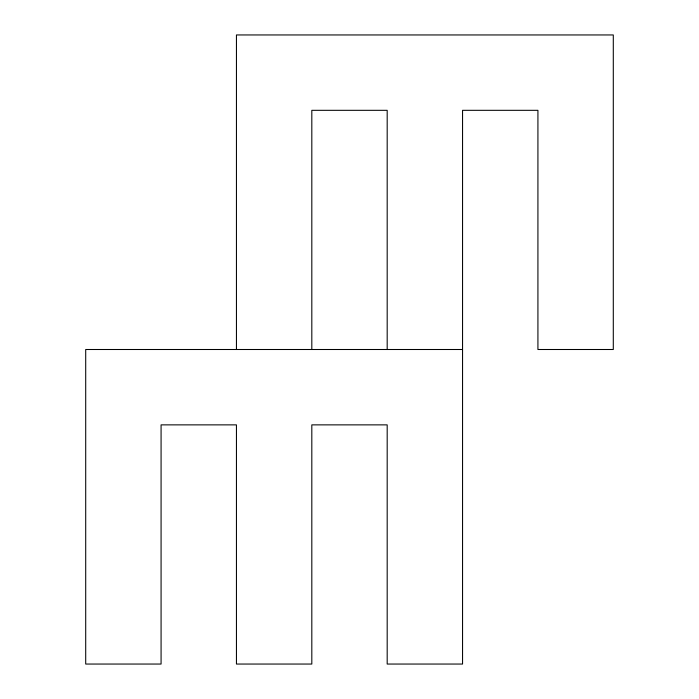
<?xml version="1.0" encoding="UTF-8"?>
<svg xmlns="http://www.w3.org/2000/svg" width="699" height="699" viewBox="0 0 699 699"><rect width="100%" height="100%" fill="white"/><g stroke="black" fill="none" stroke-linecap="round" stroke-linejoin="round"><path stroke-width="1.05" d="M462.555 349.5L85.706 349.5L85.706 664.05L161.076 664.05L161.076 424.87L236.445 424.87L236.445 664.05L311.815 664.05L311.815 424.87L387.185 424.87L387.185 664.05L462.555 664.05L462.555 110.32L537.924 110.32L537.924 349.5L613.294 349.5L613.294 34.95L236.445 34.95L236.445 349.5M387.185 349.5L387.185 110.32L311.815 110.32L311.815 349.5"/></g></svg>
